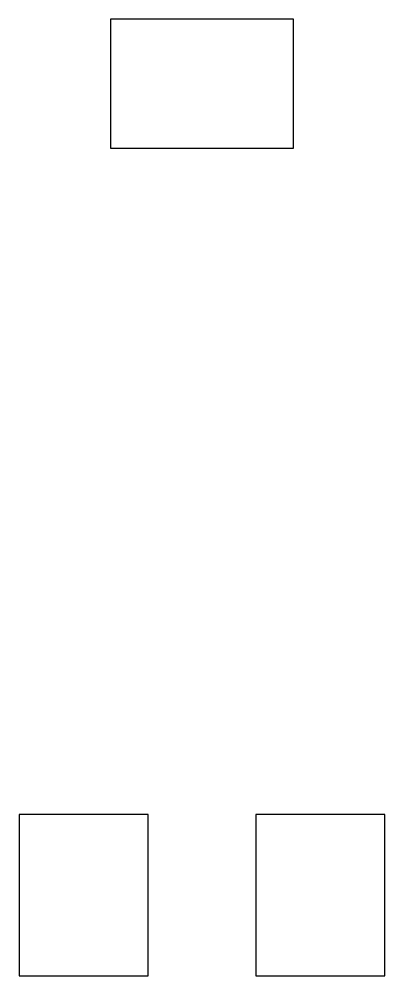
# Model space of a CAD drawing. Header units: millimetres. Extents: x -3.4 to 0, y 0 to 8.9.
import ezdxf

# ---------------------------------------------------------------- set-up
doc = ezdxf.new("R2010")
doc.units = ezdxf.units.MM

msp = doc.modelspace()

# ---------------------------------------------------------------- linework, layer by layer
for points in [[(-0.85, 8.9), (-2.55, 8.9), (-2.55, 7.7), (-0.85, 7.7)], [(-2.2, 0), (-2.2, 1.5), (-3.4, 1.5), (-3.4, 0)], [(0, 1.5), (-1.2, 1.5), (-1.2, 0), (0, 0)]]:
    msp.add_lwpolyline(points, close=True)

doc.saveas('drawing.dxf')
